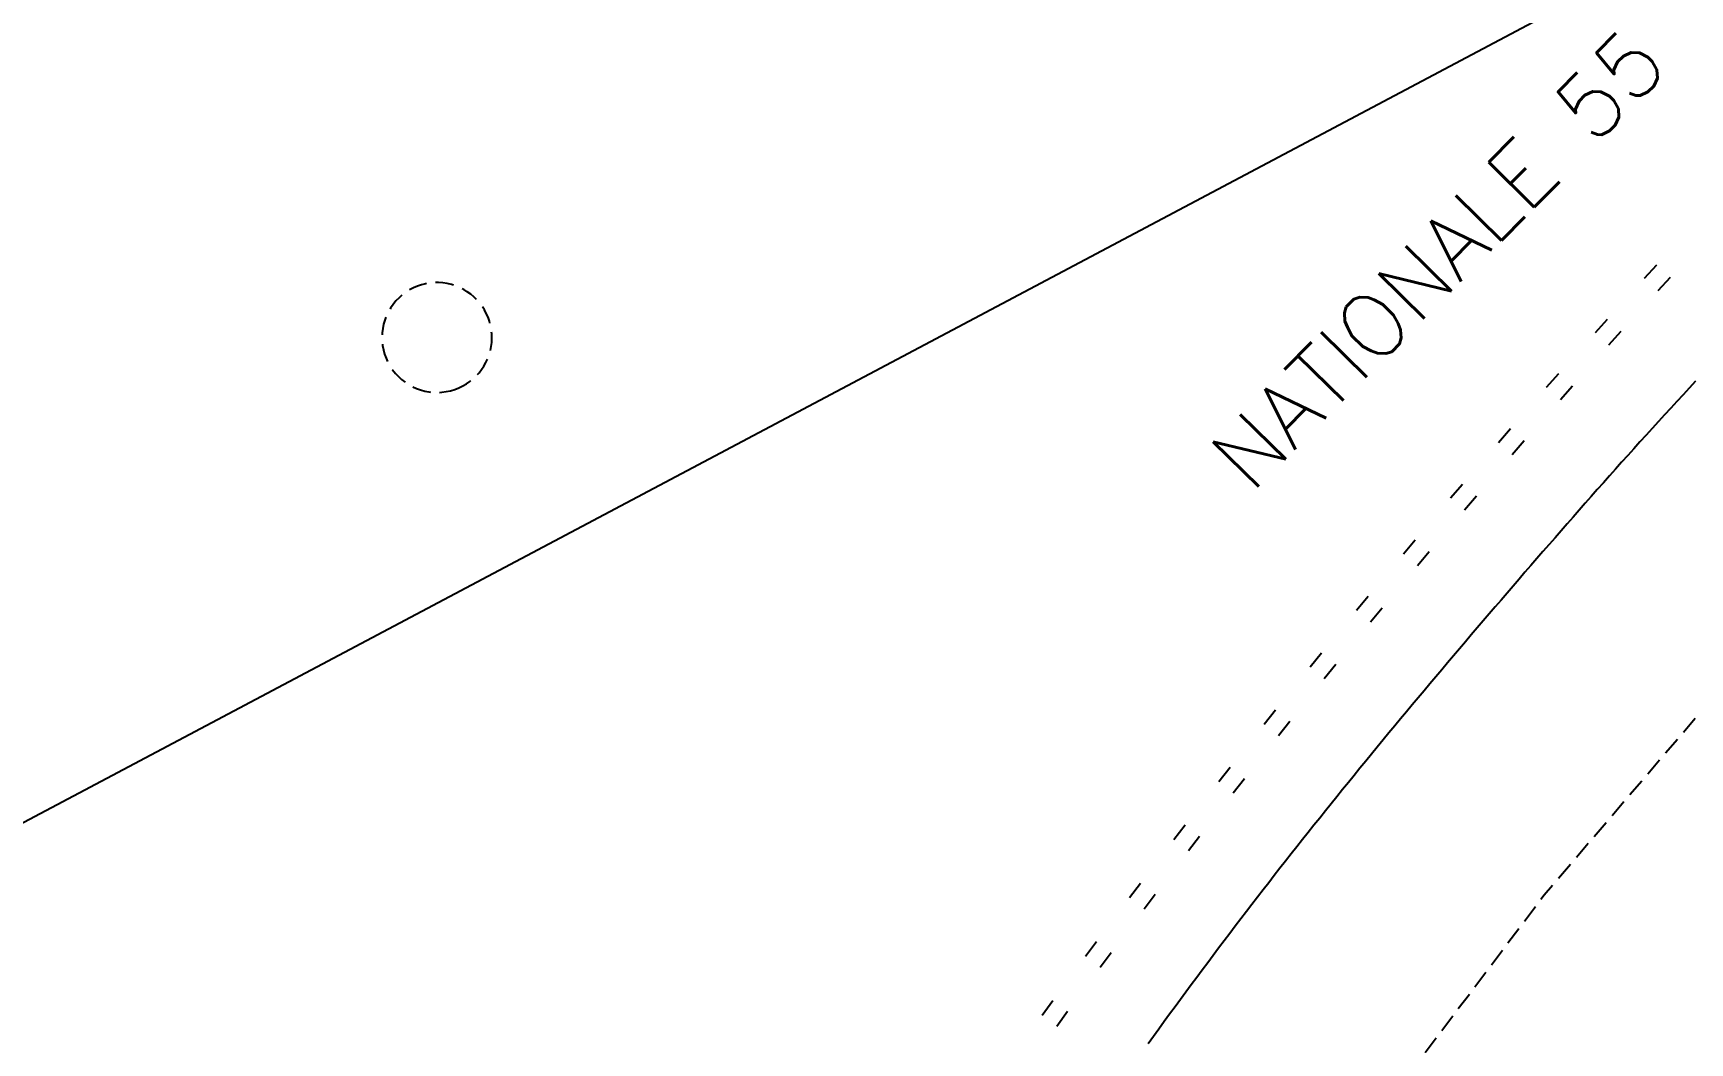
# Model space of a CAD drawing. Header units: millimetres. Extents: x 132999 to 134001, y 131000 to 132000.
# Drawn here: x 133472.67 to 133517.94, y 131332.95 to 131360.54 of the extents above; entities that cross this region are included whole.
import ezdxf
from ezdxf.enums import TextEntityAlignment as Align

# ---------------------------------------------------------------- set-up
doc = ezdxf.new("R2010")
doc.units = ezdxf.units.MM
doc.linetypes.add('DASHED', pattern=[0.75, 0.5, -0.25])
doc.layers.get('0').update_dxf_attribs({"linetype": 'CONTINUOUS'})
for name, color, linetype in [('W0001', 6, 'DASHED'), ('W0008', 7, 'CONTINUOUS'), ('W0112', 1, 'DASHED'), ('W0120', 7, 'CONTINUOUS'), ('W0220', 5, 'DASHED'), ('W0989', 7, 'CONTINUOUS')]:
    doc.layers.add(name, color=color, linetype=linetype)
doc.styles.get("Standard").update_dxf_attribs({"font": 'romans.shx', "width": 0.85})

# ---------------------------------------------------------------- blocks, each defined once
blk = doc.blocks.new('t220o')
at = {"color": 0, "linetype": 'Continuous'}
for p, q in [((-0.25, 0.25), (0.25, 0.25)), ((-0.25, -0.25), (0.25, -0.25))]:
    blk.add_line(p, q, dxfattribs=at)

msp = doc.modelspace()

# ---------------------------------------------------------------- linework, layer by layer
at = {"layer": 'W0001', "flags": 128}
msp.add_lwpolyline([(133486.573, 131126.341), (133480.848, 131171.25), (133477.778, 131195.714), (133476.429, 131207.212), (133475.845, 131216.947), (133475.866, 131228.084), (133476.516, 131238.729), (133478.279, 131252.851), (133480.301, 131263.119), (133482.852, 131272.87), (133485.385, 131280.996), (133487.956, 131293.411), (133494.852, 131307.302), (133500.59, 131317.556), (133506.968, 131327.724), (133513.962, 131336.994), (133522.166, 131346.591), (133531.398, 131356.019), (133538.925, 131364.108), (133547.841, 131373.092), (133553.563, 131380.308), (133554.737, 131382.635)], dxfattribs=at)
at = {"layer": 'W0008', "flags": 128}
msp.add_lwpolyline([(133518.094, 131351.027), (133517.925, 131350.844), (133517.755, 131350.661), (133517.586, 131350.477), (133517.417, 131350.293), (133517.249, 131350.109), (133517.08, 131349.925), (133516.912, 131349.74), (133516.744, 131349.555), (133516.577, 131349.37), (133516.41, 131349.185), (133516.242, 131348.999), (133516.076, 131348.813), (133515.909, 131348.627), (133515.743, 131348.441), (133515.577, 131348.254), (133515.411, 131348.067), (133515.245, 131347.88), (133515.08, 131347.693), (133514.915, 131347.506), (133514.75, 131347.318), (133514.585, 131347.13), (133514.421, 131346.941), (133514.256, 131346.753), (133514.092, 131346.564), (133513.927, 131346.375), (133513.763, 131346.186), (133513.599, 131345.997), (133513.435, 131345.808), (133513.272, 131345.619), (133513.108, 131345.429), (133512.945, 131345.24), (133512.782, 131345.05), (133512.619, 131344.86), (133512.456, 131344.67), (133512.293, 131344.48), (133512.131, 131344.29), (133511.968, 131344.099), (133511.806, 131343.909), (133511.644, 131343.718), (133511.483, 131343.527), (133511.321, 131343.336), (133511.16, 131343.145), (133510.999, 131342.954), (133510.838, 131342.762), (133510.677, 131342.571), (133510.516, 131342.379), (133510.356, 131342.187), (133510.196, 131341.995), (133510.036, 131341.802), (133509.877, 131341.61), (133509.717, 131341.417), (133509.558, 131341.224), (133509.399, 131341.031), (133509.241, 131340.838), (133509.082, 131340.644), (133508.924, 131340.451), (133508.766, 131340.257), (133508.609, 131340.063), (133508.451, 131339.869), (133508.294, 131339.674), (133508.138, 131339.479), (133507.981, 131339.285), (133507.825, 131339.089), (133507.669, 131338.894), (133507.513, 131338.698), (133507.358, 131338.503), (133507.203, 131338.307), (133507.048, 131338.11), (133506.893, 131337.914), (133506.739, 131337.717), (133506.585, 131337.52), (133506.432, 131337.323), (133506.278, 131337.126), (133506.125, 131336.928), (133505.973, 131336.73), (133505.821, 131336.532), (133505.669, 131336.333), (133505.517, 131336.134), (133505.366, 131335.935), (133505.215, 131335.736), (133505.064, 131335.537), (133504.914, 131335.337), (133504.764, 131335.137), (133504.614, 131334.936), (133504.465, 131334.736), (133504.316, 131334.535), (133504.168, 131334.334), (133504.02, 131334.132), (133503.872, 131333.93), (133503.725, 131333.728), (133503.578, 131333.526), (133503.431, 131333.323), (133503.285, 131333.12), (133503.139, 131332.917)], dxfattribs=at)
at = {"layer": 'W0112', "flags": 128}
msp.add_lwpolyline([(133484.194, 131350.806, 0.704651), (133484.219, 131353.633, 1.419141)], format="xyb", close=True, dxfattribs=at)
at = {"layer": 'W0120', "flags": 128}
msp.add_lwpolyline([(133812.536, 131571.88), (133834.269, 131530.906), (133361.643, 131280.213), (133361.643, 131280.213), (133340.011, 131321.105), (133812.536, 131571.88), (133834.269, 131530.906)], close=True, dxfattribs=at)

# ---------------------------------------------------------------- block references
at = {"layer": 'W0220'}
for p, rotation in [((133517.055, 131353.859), 47.53345063154897), ((133515.711, 131352.377), 48.01263168256345), ((133514.38, 131350.885), 48.49216572947636), ((133513.062, 131349.381), 48.97198591179253), ((133511.756, 131347.866), 49.4520251239018), ((133510.463, 131346.341), 49.93221610553606), ((133509.182, 131344.804), 50.41249144066457), ((133507.915, 131343.257), 50.8927836490009), ((133506.66, 131341.699), 51.37302523437852), ((133505.419, 131340.131), 51.85314875617523), ((133504.191, 131338.552), 52.33308685732707), ((133502.977, 131336.963), 52.81277234555932), ((133501.775, 131335.364), 53.29213823610027), ((133500.587, 131333.755), 53.77111781207648)]:
    msp.add_blockref('t220o', p, dxfattribs=dict(at, rotation=rotation))

# ---------------------------------------------------------------- texts
at = {"layer": 'W0989'}
msp.add_text('NATIONALE 55', height=1.75, rotation=45.4114, dxfattribs=at).set_placement((133511.066, 131354.371), align=Align.MIDDLE)

doc.saveas('drawing.dxf')
